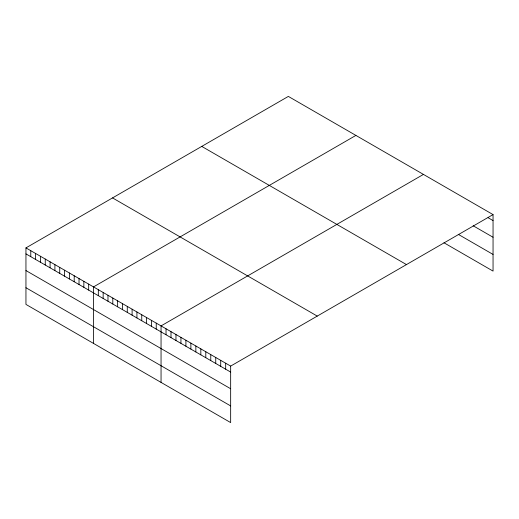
<?xml version="1.0" encoding="UTF-8"?>
<svg xmlns="http://www.w3.org/2000/svg" width="519" height="519" viewBox="0 0 519 519"><rect width="100%" height="100%" fill="white"/><g stroke="black" fill="none" stroke-linecap="round" stroke-linejoin="round"><path stroke-width="0.78" d="M493.05 214.594L230.657 366.09L230.657 422.589L25.95 304.406L25.95 247.9L288.343 96.411L493.05 214.594L493.05 271.1L443.959 242.756M355.898 135.414L93.504 286.903L93.504 343.409M423.452 174.41L161.052 325.906L161.052 382.406M488.081 217.708L493.05 220.575M473.166 225.765L493.05 237.248M458.251 234.335L493.05 254.427M201.755 146.403L406.461 264.586M112.539 197.908L317.245 316.097M25.95 247.9L230.657 366.09M25.95 253.882L230.657 372.071M25.95 270.555L230.657 388.744M25.95 287.734L230.657 405.916M225.681 363.216L225.681 369.197M220.711 360.348L220.711 366.33M215.742 357.474L215.742 363.456M210.772 354.607L210.772 360.588M205.796 351.733L205.796 357.721M200.827 348.865L200.827 354.847M195.858 345.998L195.858 351.979M190.882 343.124L190.882 349.105M185.912 340.256L185.912 346.238M180.943 337.382L180.943 343.364M175.967 334.515L175.967 340.496M170.998 331.647L170.998 337.629M166.028 328.774L166.028 334.755M156.232 323.116L156.232 329.098M151.405 320.333L151.405 326.315M146.579 317.544L146.579 323.532M141.752 314.761L141.752 320.742M136.932 311.977L136.932 317.959M132.105 309.188L132.105 315.169M127.278 306.405L127.278 312.386M122.452 303.615L122.452 309.603M117.631 300.832L117.631 306.813M112.805 298.049L112.805 304.03M107.978 295.259L107.978 301.241M103.151 292.476L103.151 298.457M98.325 289.686L98.325 295.668M88.678 284.12L88.678 290.102M83.851 281.33L83.851 287.312M79.024 278.547L79.024 284.529M74.204 275.758L74.204 281.739M69.377 272.975L69.377 278.956M64.551 270.185L64.551 276.173M59.724 267.402L59.724 273.383M54.904 264.619L54.904 270.6M50.077 261.829L50.077 267.81M45.25 259.046L45.25 265.027M40.424 256.256L40.424 262.244M35.603 253.473L35.603 259.455M30.777 250.69L30.777 256.671"/></g></svg>
